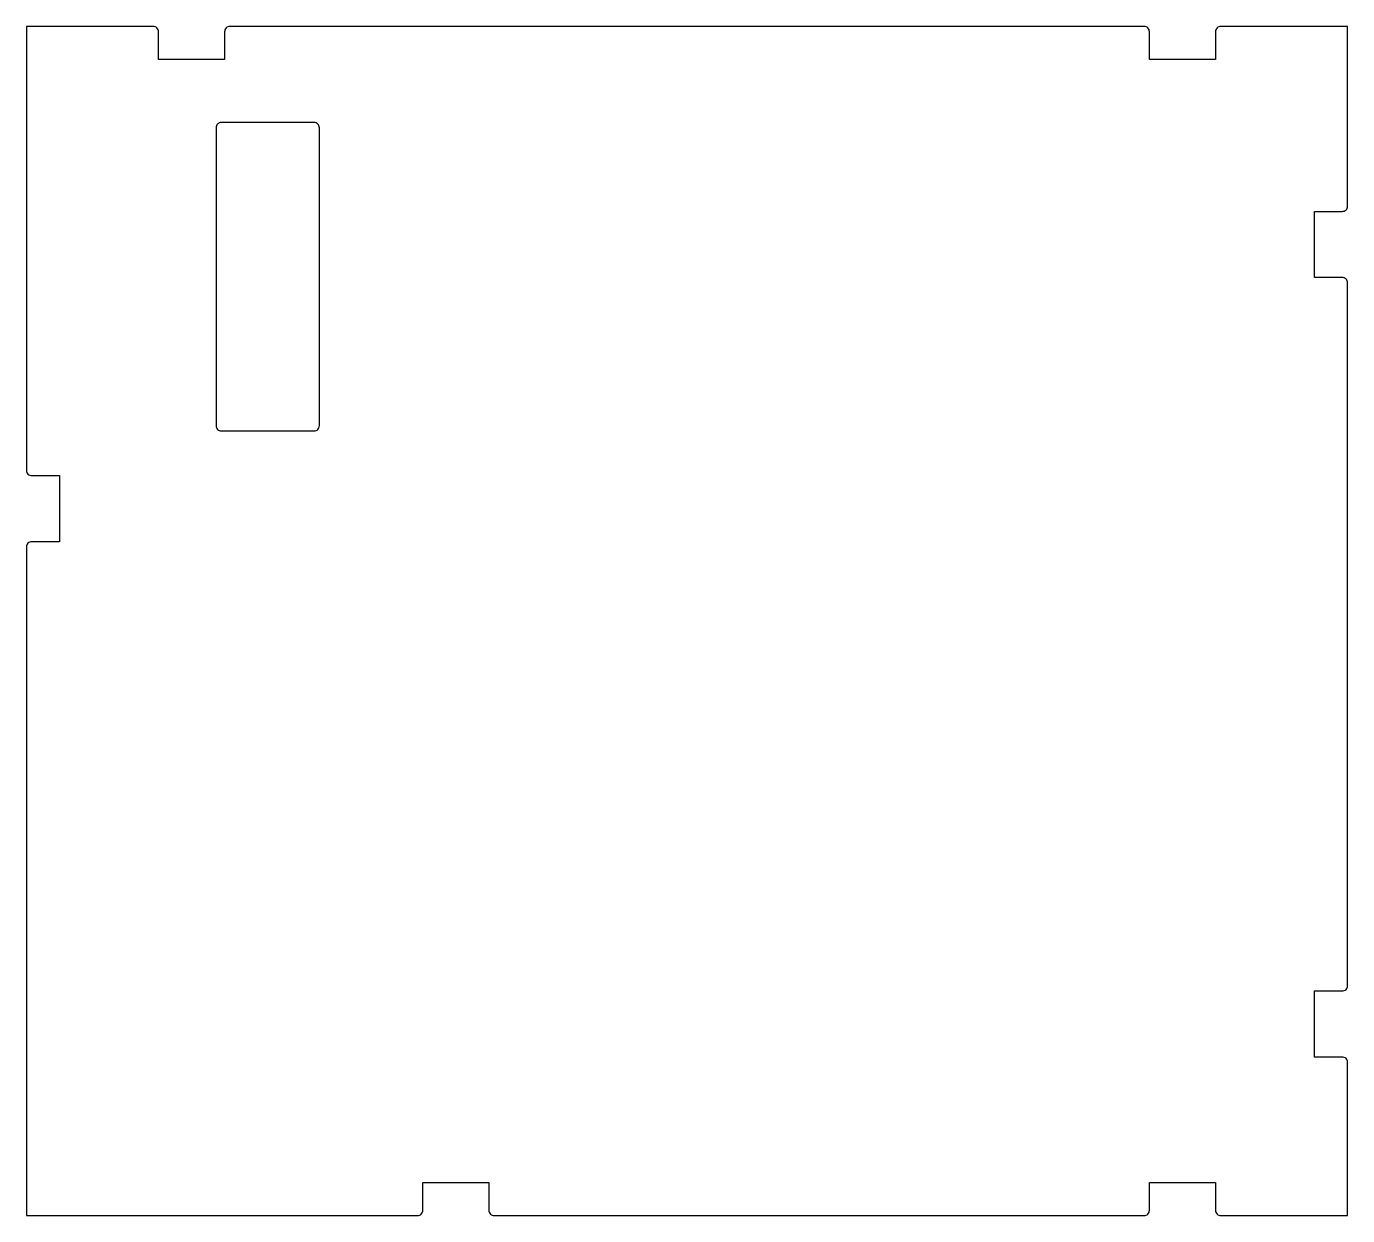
# Model space of a CAD drawing. Header units: inches. Extents: x 0 to 5, y -4.5 to 0.
import ezdxf

# ---------------------------------------------------------------- set-up
doc = ezdxf.new("R2010")
doc.units = ezdxf.units.IN
doc.layers.get('0').update_dxf_attribs({"linetype": 'CONTINUOUS'})

msp = doc.modelspace()

# ---------------------------------------------------------------- linework, layer by layer
for points in [[(5, -3.92, 0.414214), (4.98, -3.9), (4.875, -3.9), (4.875, -3.65), (4.98, -3.65, 0.414214), (5, -3.63), (5, -0.97, 0.414214), (4.98, -0.95), (4.875, -0.95), (4.875, -0.7), (4.98, -0.7, 0.414214), (5, -0.68), (5, 0), (4.52, 0, 0.414214), (4.5, -0.02), (4.5, -0.125), (4.25, -0.125), (4.25, -0.02, 0.414214), (4.23, 0), (0.77, 0, 0.414214), (0.75, -0.02), (0.75, -0.125), (0.5, -0.125), (0.5, -0.02, 0.414214), (0.48, 0), (0, 0), (0, -1.68, 0.414214), (0.02, -1.7), (0.125, -1.7), (0.125, -1.95), (0.02, -1.95, 0.414214), (0, -1.97), (0, -4.5), (1.48, -4.5, 0.414214), (1.5, -4.48), (1.5, -4.375), (1.75, -4.375), (1.75, -4.48, 0.414214), (1.77, -4.5), (4.23, -4.5, 0.414214), (4.25, -4.48), (4.25, -4.375), (4.5, -4.375), (4.5, -4.48, 0.414214), (4.52, -4.5), (5, -4.5)], [(5, -3.92, 0.414214), (4.98, -3.9), (4.875, -3.9), (4.875, -3.65), (4.98, -3.65, 0.414214), (5, -3.63), (5, -0.97, 0.414214), (4.98, -0.95), (4.875, -0.95), (4.875, -0.7), (4.98, -0.7, 0.414214), (5, -0.68), (5, 0), (4.52, 0, 0.414214), (4.5, -0.02), (4.5, -0.125), (4.25, -0.125), (4.25, -0.02, 0.414214), (4.23, 0), (0.77, 0, 0.414214), (0.75, -0.02), (0.75, -0.125), (0.5, -0.125), (0.5, -0.02, 0.414214), (0.48, 0), (0, 0), (0, -1.68, 0.414214), (0.02, -1.7), (0.125, -1.7), (0.125, -1.95), (0.02, -1.95, 0.414214), (0, -1.97), (0, -4.5), (1.48, -4.5, 0.414214), (1.5, -4.48), (1.5, -4.375), (1.75, -4.375), (1.75, -4.48, 0.414214), (1.77, -4.5), (4.23, -4.5, 0.414214), (4.25, -4.48), (4.25, -4.375), (4.5, -4.375), (4.5, -4.48, 0.414214), (4.52, -4.5), (5, -4.5)], [(0.7375, -0.3635, 0.414214), (0.7175, -0.3835), (0.7175, -1.5107, 0.414214), (0.7375, -1.5307), (1.0887, -1.5307, 0.414214), (1.1087, -1.5107), (1.1087, -0.3835, 0.414214), (1.0887, -0.3635)], [(1.1087, -0.3835, 0.414214), (1.0887, -0.3635), (0.7375, -0.3635, 0.414214), (0.7175, -0.3835), (0.7175, -1.5107, 0.414214), (0.7375, -1.5307), (1.0887, -1.5307, 0.414214), (1.1087, -1.5107)]]:
    msp.add_lwpolyline(points, format="xyb", close=True)

doc.saveas('drawing.dxf')
